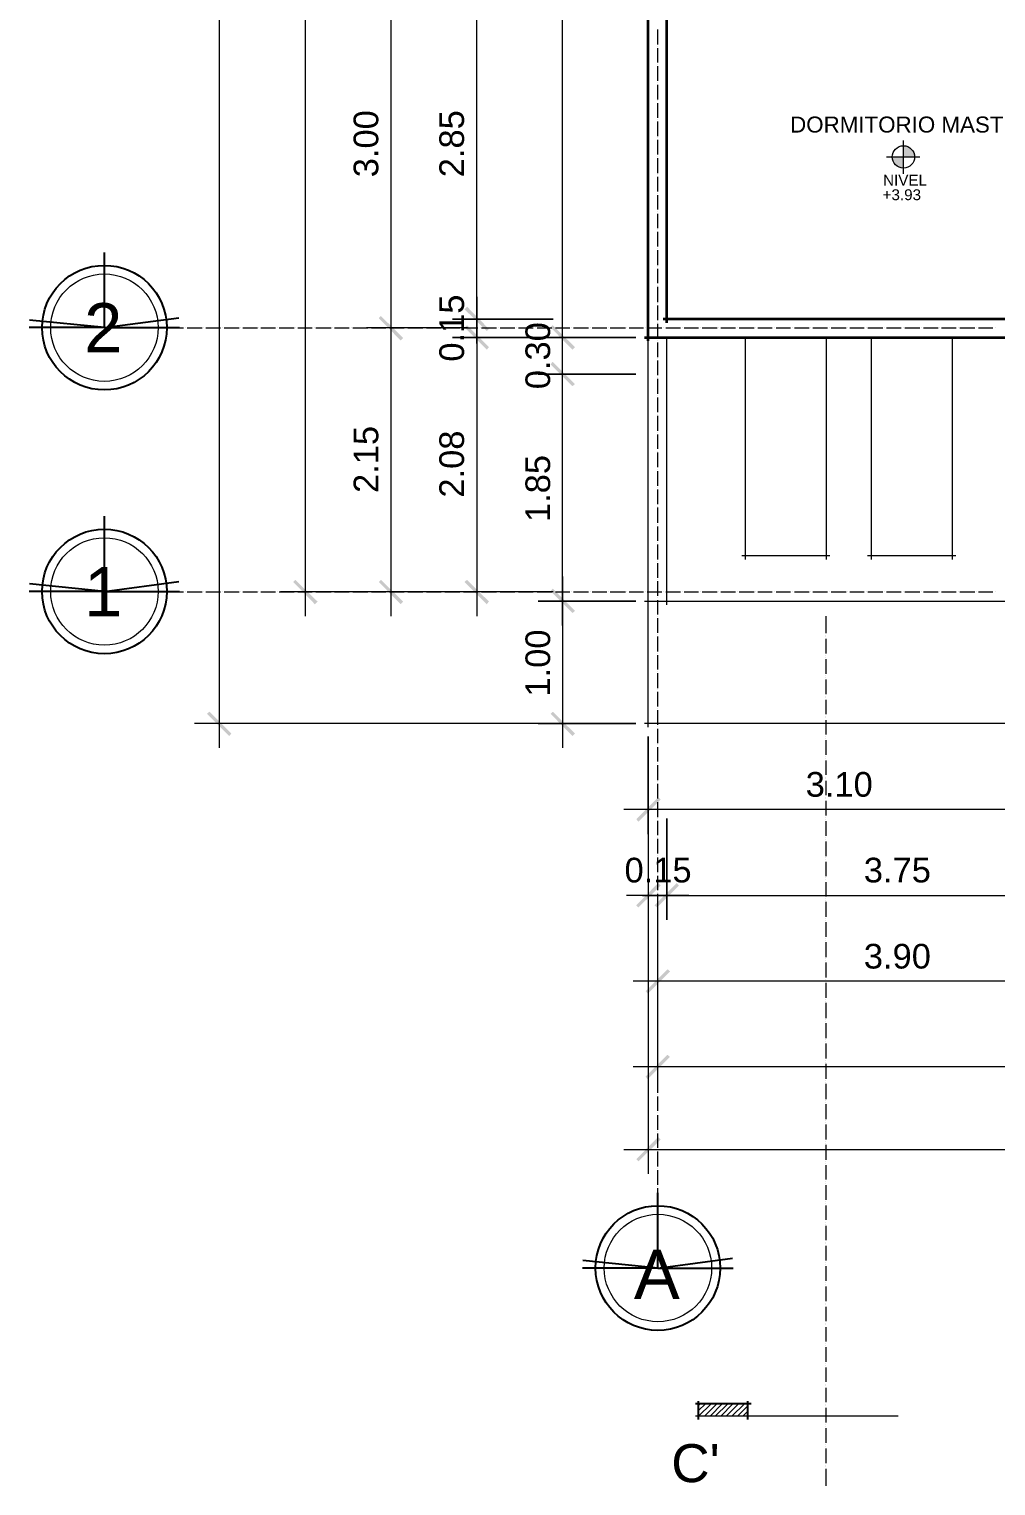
# Model space of a CAD drawing. Header units: millimetres. Extents: x 0 to 51.9, y -1.9 to 29.7.
# Drawn here: x 34.55 to 42.44, y 0.83 to 12.71 of the extents above; entities that cross this region are included whole.
import ezdxf

# ---------------------------------------------------------------- set-up
doc = ezdxf.new("R2010")
doc.units = ezdxf.units.MM
for name, color, linetype in [('PDF_0', 7, 'Continuous'), ('PDF_Acabados', 7, 'Continuous'), ('PDF_Arquitectura', 7, 'Continuous'), ('PDF_Ejes', 7, 'Continuous'), ('PDF_Muros', 7, 'Continuous'), ('PDF_Niveles', 2, 'Continuous'), ('PDF_Text', 7, 'Continuous')]:
    doc.layers.add(name, color=color, linetype=linetype)
doc.styles.add('PDF ArialMT', font='arial.ttf')

msp = doc.modelspace()

# ---------------------------------------------------------------- hatches: boundary and pattern name
at = {"layer": 'PDF_0', "transparency": 33554559}
for points in [[(37.404, 10.355), (37.582, 10.173), (37.603, 10.194), (37.421, 10.372)], [(38.302, 10.266), (38.124, 10.448), (38.103, 10.427), (38.285, 10.249)], [(38.103, 10.279), (38.285, 10.097), (38.302, 10.118), (38.124, 10.296)], [(39.004, 10.118), (38.822, 10.296), (38.805, 10.279), (38.983, 10.097)], [(39.004, 9.817), (38.822, 9.999), (38.805, 9.978), (38.983, 9.8)], [(36.723, 8.221), (36.706, 8.204), (36.883, 8.022), (36.905, 8.044)], [(37.421, 8.221), (37.404, 8.204), (37.582, 8.022), (37.603, 8.044)], [(38.124, 8.221), (38.103, 8.204), (38.285, 8.022), (38.302, 8.044)], [(39.004, 7.967), (38.822, 8.149), (38.805, 8.128), (38.983, 7.95)], [(36.024, 7.146), (36.003, 7.129), (36.185, 6.947), (36.202, 6.968)], [(38.822, 7.146), (38.805, 7.129), (38.983, 6.947), (39.004, 6.968)], [(39.703, 6.431), (39.682, 6.448), (39.504, 6.27), (39.521, 6.249)], [(39.504, 5.567), (39.521, 5.55), (39.703, 5.728), (39.682, 5.749)], [(39.673, 5.55), (39.851, 5.728), (39.834, 5.749), (39.652, 5.567)], [(39.779, 5.029), (39.758, 5.046), (39.58, 4.868), (39.597, 4.847)], [(39.779, 4.331), (39.758, 4.348), (39.58, 4.17), (39.597, 4.149)], [(39.703, 3.658), (39.682, 3.679), (39.504, 3.497), (39.521, 3.48)]]:
    msp.add_hatch(color=256, dxfattribs=at).paths.add_polyline_path(points)
at = {"layer": 'PDF_Arquitectura', "true_color": 0x404040, "transparency": 33554559}
h = msp.add_hatch(color=250, dxfattribs=at)
h.paths.add_polyline_path([(41.68, 11.667), (41.591, 11.667), (41.591, 11.65), (41.595, 11.633), (41.621, 11.595), (41.633, 11.587), (41.65, 11.583), (41.663, 11.578), (41.68, 11.574)])
h.paths.add_polyline_path([(41.697, 11.756), (41.68, 11.756), (41.68, 11.667), (41.769, 11.667), (41.769, 11.68), (41.765, 11.697), (41.76, 11.71), (41.748, 11.722), (41.739, 11.735), (41.727, 11.744), (41.71, 11.752)])

# ---------------------------------------------------------------- linework, layer by layer
for p, q in [((35.167, 10.277), (35.167, 10.89)), ((35.167, 10.277), (34.556, 10.337)), ((35.167, 10.277), (35.775, 10.358)), ((35.167, 10.277), (34.553, 10.277)), ((35.167, 10.277), (35.78, 10.277)), ((35.167, 8.126), (35.167, 8.74)), ((35.167, 8.126), (35.775, 8.207)), ((35.167, 8.126), (34.553, 8.126)), ((35.167, 8.126), (34.556, 8.187)), ((35.167, 8.126), (35.78, 8.126)), ((39.68, 2.61), (39.68, 3.223)), ((39.68, 2.61), (39.069, 2.671)), ((39.68, 2.61), (40.288, 2.691)), ((39.68, 2.61), (39.066, 2.61)), ((39.68, 2.61), (40.293, 2.61))]:
    msp.add_line(p, q)
for centre in [(35.167, 10.277), (35.167, 8.126), (39.68, 2.61)]:
    msp.add_circle(centre, 0.508)
at = {"layer": 'PDF_Acabados', "lineweight": 25}
for points in [[(40.44, 1.503), (39.987, 1.503)], [(40.012, 1.376), (40.012, 1.524)], [(40.414, 1.376), (40.414, 1.524)]]:
    msp.add_lwpolyline(points, dxfattribs=at)
at = {"layer": 'PDF_Acabados', "lineweight": 9}
for points in [[(40.012, 1.49), (40.025, 1.503)], [(40.012, 1.448), (40.067, 1.503)], [(40.012, 1.401), (40.114, 1.503)], [(40.059, 1.401), (40.16, 1.503)], [(40.105, 1.401), (40.203, 1.503)], [(40.147, 1.401), (40.249, 1.503)], [(40.194, 1.401), (40.291, 1.503)], [(40.236, 1.401), (40.338, 1.503)], [(40.283, 1.401), (40.385, 1.503)], [(40.33, 1.401), (40.414, 1.486)], [(40.372, 1.401), (40.414, 1.444)]]:
    msp.add_lwpolyline(points, dxfattribs=at)
at = {"layer": 'PDF_Acabados', "color": 8, "lineweight": 5, "true_color": 0x808080}
msp.add_lwpolyline([(41.638, 1.401), (39.987, 1.401)], dxfattribs=at)
at = {"layer": 'PDF_Arquitectura', "color": 250, "lineweight": 18, "true_color": 0x404040}
for points in [[(36.105, 6.85), (36.105, 23.246)], [(38.903, 9.999), (38.903, 21.248)], [(38.204, 10.148), (38.204, 13.399)], [(37.502, 10.474), (37.502, 7.925)], [(38.204, 10.529), (38.204, 10.346), (38.204, 10.198), (38.204, 10.016)], [(38.204, 10.397), (38.204, 7.925)], [(38.903, 9.699), (38.903, 10.397)], [(38.128, 10.275), (37.303, 10.275)], [(38.903, 7.849), (38.903, 10.097)], [(38.903, 8.247), (38.903, 6.85)], [(38.128, 8.124), (37.303, 8.124)], [(38.827, 8.124), (38.005, 8.124)], [(38.704, 7.049), (39.5, 7.049), (35.901, 7.049)], [(39.601, 6.147), (39.601, 6.943), (39.601, 3.378)], [(39.402, 6.35), (42.903, 6.35)], [(39.601, 6.274), (39.601, 5.448)], [(39.932, 5.647), (39.754, 5.647), (39.601, 5.647), (39.424, 5.647)], [(39.555, 5.647), (43.704, 5.647)], [(39.678, 5.575), (39.678, 4.75)], [(43.78, 4.949), (39.479, 4.949)], [(39.678, 4.873), (39.678, 4.047)], [(46.73, 4.25), (39.479, 4.25)], [(39.402, 3.577), (46.802, 3.577)]]:
    msp.add_lwpolyline(points, dxfattribs=at)
at = {"layer": 'PDF_Arquitectura', "color": 250, "lineweight": 9, "true_color": 0x404040}
for points in [[(41.68, 11.803), (41.68, 11.532)], [(41.815, 11.667), (41.544, 11.667)]]:
    msp.add_lwpolyline(points, dxfattribs=at)
at = {"layer": 'PDF_Arquitectura', "color": 250, "lineweight": 18, "true_color": 0x404040}
for points in [[(38.005, 10.346), (38.827, 10.346)], [(38.005, 10.198), (38.827, 10.198)], [(38.704, 10.198), (39.5, 10.198)], [(38.704, 9.898), (39.5, 9.898)], [(38.704, 8.048), (39.5, 8.048)], [(39.754, 5.448), (39.754, 6.274)]]:
    msp.add_lwpolyline(points, close=True, dxfattribs=at)
at = {"layer": 'PDF_Arquitectura', "lineweight": 5}
for points in [[(41.049, 7.925), (41.049, 7.785)], [(41.049, 7.768), (41.049, 7.768)], [(41.049, 7.756), (41.049, 7.756)], [(41.049, 7.739), (41.049, 7.62)], [(41.049, 7.603), (41.049, 7.603)], [(41.049, 7.591), (41.049, 7.591)], [(41.049, 7.574), (41.049, 7.455)], [(41.049, 7.438), (41.049, 7.438)], [(41.049, 7.425), (41.049, 7.425)], [(41.049, 7.408), (41.049, 7.29)], [(41.049, 7.273), (41.049, 7.273)], [(41.049, 7.26), (41.049, 7.26)], [(41.049, 7.243), (41.049, 7.125)], [(41.049, 7.108), (41.049, 7.108)], [(41.049, 7.095), (41.049, 7.095)], [(41.049, 7.078), (41.049, 6.96)], [(41.049, 6.943), (41.049, 6.943)], [(41.049, 6.93), (41.049, 6.93)], [(41.049, 6.913), (41.049, 6.795)], [(41.049, 6.778), (41.049, 6.778)], [(41.049, 6.765), (41.049, 6.765)], [(41.049, 6.748), (41.049, 6.63)], [(41.049, 6.613), (41.049, 6.613)], [(41.049, 6.6), (41.049, 6.6)], [(41.049, 6.583), (41.049, 6.464)], [(41.049, 6.448), (41.049, 6.448)], [(41.049, 6.435), (41.049, 6.435)], [(41.049, 6.418), (41.049, 6.299)], [(41.049, 6.282), (41.049, 6.282)], [(41.049, 6.27), (41.049, 6.27)], [(41.049, 6.253), (41.049, 6.134)], [(41.049, 6.122), (41.049, 6.122)], [(41.049, 6.105), (41.049, 6.105)], [(41.049, 6.088), (41.049, 5.969)], [(41.049, 5.956), (41.049, 5.956)], [(41.049, 5.939), (41.049, 5.939)], [(41.049, 5.923), (41.049, 5.804)], [(41.049, 5.791), (41.049, 5.791)], [(41.049, 5.774), (41.049, 5.774)], [(41.049, 5.757), (41.049, 5.639)], [(41.049, 5.626), (41.049, 5.626)], [(41.049, 5.609), (41.049, 5.609)], [(41.049, 5.597), (41.049, 5.474)], [(41.049, 5.461), (41.049, 5.461)], [(41.049, 5.444), (41.049, 5.444)], [(41.049, 5.431), (41.049, 5.309)], [(41.049, 5.296), (41.049, 5.296)], [(41.049, 5.279), (41.049, 5.279)], [(41.049, 5.266), (41.049, 5.144)], [(41.049, 5.131), (41.049, 5.131)], [(41.049, 5.114), (41.049, 5.114)], [(41.049, 5.101), (41.049, 4.979)], [(41.049, 4.966), (41.049, 4.966)], [(41.049, 4.949), (41.049, 4.949)], [(41.049, 4.936), (41.049, 4.813)], [(41.049, 4.801), (41.049, 4.801)], [(41.049, 4.784), (41.049, 4.784)], [(41.049, 4.771), (41.049, 4.648)], [(41.049, 4.636), (41.049, 4.636)], [(41.049, 4.619), (41.049, 4.619)], [(41.049, 4.606), (41.049, 4.483)], [(41.049, 4.47), (41.049, 4.47)], [(41.049, 4.454), (41.049, 4.454)], [(41.049, 4.441), (41.049, 4.318)], [(41.049, 4.305), (41.049, 4.305)], [(41.049, 4.288), (41.049, 4.288)], [(41.049, 4.276), (41.049, 4.153)], [(41.049, 4.14), (41.049, 4.14)], [(41.049, 4.123), (41.049, 4.123)], [(41.049, 4.111), (41.049, 3.988)], [(41.049, 3.975), (41.049, 3.975)], [(41.049, 3.958), (41.049, 3.958)], [(41.049, 3.946), (41.049, 3.823)], [(41.049, 3.81), (41.049, 3.81)], [(41.049, 3.793), (41.049, 3.793)], [(41.049, 3.78), (41.049, 3.658)], [(41.049, 3.645), (41.049, 3.645)], [(41.049, 3.628), (41.049, 3.628)], [(41.049, 3.615), (41.049, 3.493)], [(41.049, 3.48), (41.049, 3.48)], [(41.049, 3.463), (41.049, 3.463)], [(41.049, 3.45), (41.049, 3.332)], [(41.049, 3.315), (41.049, 3.315)], [(41.049, 3.298), (41.049, 3.298)], [(41.049, 3.285), (41.049, 3.167)], [(41.049, 3.15), (41.049, 3.15)], [(41.049, 3.133), (41.049, 3.133)], [(41.049, 3.12), (41.049, 3.002)], [(41.049, 2.985), (41.049, 2.985)], [(41.049, 2.968), (41.049, 2.968)], [(41.049, 2.955), (41.049, 2.836)], [(41.049, 2.819), (41.049, 2.819)], [(41.049, 2.807), (41.049, 2.807)], [(41.049, 2.79), (41.049, 2.671)], [(41.049, 2.654), (41.049, 2.654)], [(41.049, 2.642), (41.049, 2.642)], [(41.049, 2.625), (41.049, 2.506)], [(41.049, 2.489), (41.049, 2.489)], [(41.049, 2.477), (41.049, 2.477)], [(41.049, 2.46), (41.049, 2.341)], [(41.049, 2.324), (41.049, 2.324)], [(41.049, 2.311), (41.049, 2.311)], [(41.049, 2.295), (41.049, 2.176)], [(41.049, 2.159), (41.049, 2.159)], [(41.049, 2.146), (41.049, 2.146)], [(41.049, 2.129), (41.049, 2.011)], [(41.049, 1.994), (41.049, 1.994)], [(41.049, 1.981), (41.049, 1.981)], [(41.049, 1.964), (41.049, 1.846)], [(41.049, 1.829), (41.049, 1.829)], [(41.049, 1.816), (41.049, 1.816)], [(41.049, 1.799), (41.049, 1.681)], [(41.049, 1.664), (41.049, 1.664)], [(41.049, 1.651), (41.049, 1.651)], [(41.049, 1.634), (41.049, 1.516)], [(41.049, 1.499), (41.049, 1.499)], [(41.049, 1.486), (41.049, 1.486)], [(41.049, 1.469), (41.049, 1.35)], [(41.049, 1.334), (41.049, 1.334)], [(41.049, 1.321), (41.049, 1.321)], [(41.049, 1.304), (41.049, 1.185)], [(41.049, 1.168), (41.049, 1.168)], [(41.049, 1.156), (41.049, 1.156)], [(41.049, 1.139), (41.049, 1.02)], [(41.049, 1.003), (41.049, 1.003)], [(41.049, 0.991), (41.049, 0.991)], [(41.049, 0.974), (41.049, 0.834)]]:
    msp.add_lwpolyline(points, dxfattribs=at)
at = {"layer": 'PDF_Arquitectura', "color": 250, "lineweight": 18, "true_color": 0x404040}
msp.add_circle((41.682, 11.669), 0.091, dxfattribs=at)
at = {"layer": 'PDF_Ejes', "lineweight": 18}
for points in [[(36.803, 23.174), (36.803, 7.925)], [(37.502, 13.471), (37.502, 10.071)], [(38.128, 10.275), (37.303, 10.275)], [(37.43, 8.124), (36.604, 8.124)]]:
    msp.add_lwpolyline(points, dxfattribs=at)
at = {"layer": 'PDF_Ejes', "lineweight": 9}
for points in [[(39.678, 12.709), (39.678, 12.586)], [(39.678, 12.573), (39.678, 12.573)], [(39.678, 12.556), (39.678, 12.438)], [(39.678, 12.421), (39.678, 12.421)], [(39.678, 12.408), (39.678, 12.29)], [(39.678, 12.273), (39.678, 12.273)], [(39.678, 12.256), (39.678, 12.137)], [(39.678, 12.125), (39.678, 12.125)], [(39.678, 12.108), (39.678, 11.989)], [(39.678, 11.972), (39.678, 11.972)], [(39.678, 11.959), (39.678, 11.837)], [(39.678, 11.824), (39.678, 11.824)], [(39.678, 11.807), (39.678, 11.688)], [(39.678, 11.672), (39.678, 11.672)], [(39.678, 11.659), (39.678, 11.536)], [(39.678, 11.523), (39.678, 11.523)], [(39.678, 11.506), (39.678, 11.388)], [(39.678, 11.371), (39.678, 11.371)], [(39.678, 11.358), (39.678, 11.24)], [(39.678, 11.223), (39.678, 11.223)], [(39.678, 11.206), (39.678, 11.087)], [(39.678, 11.075), (39.678, 11.075)], [(39.678, 11.058), (39.678, 10.939)], [(39.678, 10.922), (39.678, 10.922)], [(39.678, 10.91), (39.678, 10.787)], [(39.678, 10.774), (39.678, 10.774)], [(39.678, 10.757), (39.678, 10.639)], [(39.678, 10.622), (39.678, 10.622)], [(39.678, 10.609), (39.678, 10.486)], [(39.678, 10.474), (39.678, 10.474)], [(39.678, 10.457), (39.678, 10.338)], [(35.554, 10.275), (35.664, 10.275)], [(35.677, 10.275), (35.677, 10.275)], [(35.694, 10.275), (35.812, 10.275)], [(35.829, 10.275), (35.829, 10.275)], [(35.842, 10.275), (35.965, 10.275)], [(35.978, 10.275), (35.978, 10.275)], [(35.994, 10.275), (36.113, 10.275)], [(36.13, 10.275), (36.13, 10.275)], [(36.143, 10.275), (36.265, 10.275)], [(36.278, 10.275), (36.278, 10.275)], [(36.295, 10.275), (36.414, 10.275)], [(36.426, 10.275), (36.426, 10.275)], [(36.443, 10.275), (36.562, 10.275)], [(36.579, 10.275), (36.579, 10.275)], [(36.591, 10.275), (36.714, 10.275)], [(36.727, 10.275), (36.727, 10.275)], [(36.744, 10.275), (36.862, 10.275)], [(36.879, 10.275), (36.879, 10.275)], [(36.892, 10.275), (37.015, 10.275)], [(37.027, 10.275), (37.027, 10.275)], [(37.044, 10.275), (37.163, 10.275)], [(37.18, 10.275), (37.18, 10.275)], [(37.193, 10.275), (37.315, 10.275)], [(37.328, 10.275), (37.328, 10.275)], [(37.345, 10.275), (37.463, 10.275)], [(37.48, 10.275), (37.48, 10.275)], [(37.493, 10.275), (37.612, 10.275)], [(37.629, 10.275), (37.629, 10.275)], [(37.641, 10.275), (37.764, 10.275)], [(37.777, 10.275), (37.777, 10.275)], [(37.794, 10.275), (37.912, 10.275)], [(37.929, 10.275), (37.929, 10.275)], [(37.942, 10.275), (38.065, 10.275)], [(38.077, 10.275), (38.077, 10.275)], [(38.094, 10.275), (38.213, 10.275)], [(38.23, 10.275), (38.23, 10.275)], [(38.242, 10.275), (38.365, 10.275)], [(38.378, 10.275), (38.378, 10.275)], [(38.395, 10.275), (38.513, 10.275)], [(38.53, 10.275), (38.53, 10.275)], [(38.543, 10.275), (38.662, 10.275)], [(38.678, 10.275), (38.678, 10.275)], [(38.695, 10.275), (38.814, 10.275)], [(38.827, 10.275), (38.827, 10.275)], [(38.844, 10.275), (38.962, 10.275)], [(38.979, 10.275), (38.979, 10.275)], [(38.992, 10.275), (39.115, 10.275)], [(39.127, 10.275), (39.127, 10.275)], [(39.144, 10.275), (39.263, 10.275)], [(39.28, 10.275), (39.28, 10.275)], [(39.292, 10.275), (39.415, 10.275)], [(39.428, 10.275), (39.428, 10.275)], [(39.445, 10.275), (39.563, 10.275)], [(39.58, 10.275), (39.58, 10.275)], [(39.593, 10.275), (39.711, 10.275)], [(39.678, 10.321), (39.678, 10.321)], [(39.678, 10.308), (39.678, 10.19)], [(39.728, 10.275), (39.728, 10.275)], [(39.745, 10.275), (39.864, 10.275)], [(39.877, 10.275), (39.877, 10.275)], [(39.893, 10.275), (40.012, 10.275)], [(40.029, 10.275), (40.029, 10.275)], [(40.042, 10.275), (40.164, 10.275)], [(40.177, 10.275), (40.177, 10.275)], [(40.194, 10.275), (40.313, 10.275)], [(40.33, 10.275), (40.33, 10.275)], [(40.342, 10.275), (40.465, 10.275)], [(40.478, 10.275), (40.478, 10.275)], [(40.495, 10.275), (40.613, 10.275)], [(40.63, 10.275), (40.63, 10.275)], [(40.643, 10.275), (40.761, 10.275)], [(40.778, 10.275), (40.778, 10.275)], [(40.795, 10.275), (40.914, 10.275)], [(40.926, 10.275), (40.926, 10.275)], [(40.943, 10.275), (41.062, 10.275)], [(41.079, 10.275), (41.079, 10.275)], [(41.092, 10.275), (41.214, 10.275)], [(41.227, 10.275), (41.227, 10.275)], [(41.244, 10.275), (41.362, 10.275)], [(41.379, 10.275), (41.379, 10.275)], [(41.392, 10.275), (41.515, 10.275)], [(41.528, 10.275), (41.528, 10.275)], [(41.544, 10.275), (41.663, 10.275)], [(41.68, 10.275), (41.68, 10.275)], [(41.693, 10.275), (41.815, 10.275)], [(41.828, 10.275), (41.828, 10.275)], [(41.845, 10.275), (41.964, 10.275)], [(41.976, 10.275), (41.976, 10.275)], [(41.993, 10.275), (42.112, 10.275)], [(42.129, 10.275), (42.129, 10.275)], [(42.141, 10.275), (42.264, 10.275)], [(42.277, 10.275), (42.277, 10.275)], [(42.294, 10.275), (42.412, 10.275)], [(42.429, 10.275), (42.429, 10.275)], [(39.678, 10.173), (39.678, 10.173)], [(39.678, 10.156), (39.678, 10.037)], [(39.678, 10.025), (39.678, 10.025)], [(39.678, 10.008), (39.678, 9.889)], [(39.678, 9.872), (39.678, 9.872)], [(39.678, 9.86), (39.678, 9.737)], [(39.678, 9.724), (39.678, 9.724)], [(39.678, 9.707), (39.678, 9.589)], [(39.678, 9.572), (39.678, 9.572)], [(39.678, 9.559), (39.678, 9.436)], [(39.678, 9.424), (39.678, 9.424)], [(39.678, 9.407), (39.678, 9.288)], [(39.678, 9.271), (39.678, 9.271)], [(39.678, 9.259), (39.678, 9.14)], [(39.678, 9.123), (39.678, 9.123)], [(39.678, 9.106), (39.678, 8.988)], [(39.678, 8.975), (39.678, 8.975)], [(39.678, 8.958), (39.678, 8.839)], [(39.678, 8.822), (39.678, 8.822)], [(39.678, 8.81), (39.678, 8.687)], [(39.678, 8.674), (39.678, 8.674)], [(39.678, 8.657), (39.678, 8.539)], [(39.678, 8.522), (39.678, 8.522)], [(39.678, 8.509), (39.678, 8.386)], [(39.678, 8.374), (39.678, 8.374)], [(39.678, 8.357), (39.678, 8.238)], [(39.678, 8.221), (39.678, 8.221)], [(39.678, 8.209), (39.678, 8.09)], [(35.554, 8.124), (35.664, 8.124)], [(35.677, 8.124), (35.677, 8.124)], [(35.694, 8.124), (35.812, 8.124)], [(35.829, 8.124), (35.829, 8.124)], [(35.842, 8.124), (35.965, 8.124)], [(35.978, 8.124), (35.978, 8.124)], [(35.994, 8.124), (36.113, 8.124)], [(36.13, 8.124), (36.13, 8.124)], [(36.143, 8.124), (36.265, 8.124)], [(36.278, 8.124), (36.278, 8.124)], [(36.295, 8.124), (36.414, 8.124)], [(36.426, 8.124), (36.426, 8.124)], [(36.443, 8.124), (36.562, 8.124)], [(36.579, 8.124), (36.579, 8.124)], [(36.591, 8.124), (36.714, 8.124)], [(36.727, 8.124), (36.727, 8.124)], [(36.744, 8.124), (36.862, 8.124)], [(36.879, 8.124), (36.879, 8.124)], [(36.892, 8.124), (37.015, 8.124)], [(37.027, 8.124), (37.027, 8.124)], [(37.044, 8.124), (37.163, 8.124)], [(37.18, 8.124), (37.18, 8.124)], [(37.193, 8.124), (37.315, 8.124)], [(37.328, 8.124), (37.328, 8.124)], [(37.345, 8.124), (37.463, 8.124)], [(37.48, 8.124), (37.48, 8.124)], [(37.493, 8.124), (37.612, 8.124)], [(37.629, 8.124), (37.629, 8.124)], [(37.641, 8.124), (37.764, 8.124)], [(37.777, 8.124), (37.777, 8.124)], [(37.794, 8.124), (37.912, 8.124)], [(37.929, 8.124), (37.929, 8.124)], [(37.942, 8.124), (38.065, 8.124)], [(38.077, 8.124), (38.077, 8.124)], [(38.094, 8.124), (38.213, 8.124)], [(38.23, 8.124), (38.23, 8.124)], [(38.242, 8.124), (38.365, 8.124)], [(38.378, 8.124), (38.378, 8.124)], [(38.395, 8.124), (38.513, 8.124)], [(38.53, 8.124), (38.53, 8.124)], [(38.543, 8.124), (38.662, 8.124)], [(38.678, 8.124), (38.678, 8.124)], [(38.695, 8.124), (38.814, 8.124)], [(38.827, 8.124), (38.827, 8.124)], [(38.844, 8.124), (38.962, 8.124)], [(38.979, 8.124), (38.979, 8.124)], [(38.992, 8.124), (39.115, 8.124)], [(39.127, 8.124), (39.127, 8.124)], [(39.144, 8.124), (39.263, 8.124)], [(39.28, 8.124), (39.28, 8.124)], [(39.292, 8.124), (39.415, 8.124)], [(39.428, 8.124), (39.428, 8.124)], [(39.445, 8.124), (39.563, 8.124)], [(39.58, 8.124), (39.58, 8.124)], [(39.593, 8.124), (39.711, 8.124)], [(39.728, 8.124), (39.728, 8.124)], [(39.745, 8.124), (39.864, 8.124)], [(39.877, 8.124), (39.877, 8.124)], [(39.893, 8.124), (40.012, 8.124)], [(40.029, 8.124), (40.029, 8.124)], [(40.042, 8.124), (40.164, 8.124)], [(40.177, 8.124), (40.177, 8.124)], [(40.194, 8.124), (40.313, 8.124)], [(40.33, 8.124), (40.33, 8.124)], [(40.342, 8.124), (40.465, 8.124)], [(40.478, 8.124), (40.478, 8.124)], [(40.495, 8.124), (40.613, 8.124)], [(40.63, 8.124), (40.63, 8.124)], [(40.643, 8.124), (40.761, 8.124)], [(40.778, 8.124), (40.778, 8.124)], [(40.795, 8.124), (40.914, 8.124)], [(40.926, 8.124), (40.926, 8.124)], [(40.943, 8.124), (41.062, 8.124)], [(41.079, 8.124), (41.079, 8.124)], [(41.092, 8.124), (41.214, 8.124)], [(41.227, 8.124), (41.227, 8.124)], [(41.244, 8.124), (41.362, 8.124)], [(41.379, 8.124), (41.379, 8.124)], [(41.392, 8.124), (41.515, 8.124)], [(41.528, 8.124), (41.528, 8.124)], [(41.544, 8.124), (41.663, 8.124)], [(41.68, 8.124), (41.68, 8.124)], [(41.693, 8.124), (41.815, 8.124)], [(41.828, 8.124), (41.828, 8.124)], [(41.845, 8.124), (41.964, 8.124)], [(41.976, 8.124), (41.976, 8.124)], [(41.993, 8.124), (42.112, 8.124)], [(42.129, 8.124), (42.129, 8.124)], [(42.141, 8.124), (42.264, 8.124)], [(42.277, 8.124), (42.277, 8.124)], [(42.294, 8.124), (42.412, 8.124)], [(42.429, 8.124), (42.429, 8.124)], [(39.678, 8.073), (39.678, 8.073)], [(39.678, 8.056), (39.678, 7.938)], [(39.678, 7.925), (39.678, 7.925)], [(39.678, 7.908), (39.678, 7.79)], [(39.678, 7.773), (39.678, 7.773)], [(39.678, 7.76), (39.678, 7.637)], [(39.678, 7.624), (39.678, 7.624)], [(39.678, 7.607), (39.678, 7.489)], [(39.678, 7.472), (39.678, 7.472)], [(39.678, 7.459), (39.678, 7.337)], [(39.678, 7.324), (39.678, 7.324)], [(39.678, 7.307), (39.678, 7.188)], [(39.678, 7.171), (39.678, 7.171)], [(39.678, 7.159), (39.678, 7.04)], [(39.678, 7.023), (39.678, 7.023)], [(39.678, 7.006), (39.678, 6.888)], [(39.678, 6.875), (39.678, 6.875)], [(39.678, 6.858), (39.678, 6.74)], [(39.678, 6.723), (39.678, 6.723)], [(39.678, 6.71), (39.678, 6.587)], [(39.678, 6.575), (39.678, 6.575)], [(39.678, 6.558), (39.678, 6.439)], [(39.678, 6.422), (39.678, 6.422)], [(39.678, 6.409), (39.678, 6.287)], [(39.678, 6.274), (39.678, 6.274)], [(39.678, 6.257), (39.678, 6.138)], [(39.678, 6.122), (39.678, 6.122)], [(39.678, 6.109), (39.678, 5.99)], [(39.678, 5.973), (39.678, 5.973)], [(39.678, 5.956), (39.678, 5.838)], [(39.678, 5.825), (39.678, 5.825)], [(39.678, 5.808), (39.678, 5.69)], [(39.678, 5.673), (39.678, 5.673)], [(39.678, 5.66), (39.678, 5.537)], [(39.678, 5.525), (39.678, 5.525)], [(39.678, 5.508), (39.678, 5.389)], [(39.678, 5.372), (39.678, 5.372)], [(39.678, 5.36), (39.678, 5.237)], [(39.678, 5.224), (39.678, 5.224)], [(39.678, 5.207), (39.678, 5.089)], [(39.678, 5.072), (39.678, 5.072)], [(39.678, 5.059), (39.678, 4.94)], [(39.678, 4.923), (39.678, 4.923)], [(39.678, 4.907), (39.678, 4.788)], [(39.678, 4.775), (39.678, 4.775)], [(39.678, 4.758), (39.678, 4.64)], [(39.678, 4.623), (39.678, 4.623)], [(39.678, 4.61), (39.678, 4.487)], [(39.678, 4.475), (39.678, 4.475)], [(39.678, 4.458), (39.678, 4.339)], [(39.678, 4.322), (39.678, 4.322)], [(39.678, 4.31), (39.678, 4.187)], [(39.678, 4.174), (39.678, 4.174)], [(39.678, 4.157), (39.678, 4.039)], [(39.678, 4.022), (39.678, 4.022)], [(39.678, 4.009), (39.678, 3.891)], [(39.678, 3.874), (39.678, 3.874)], [(39.678, 3.857), (39.678, 3.738)], [(39.678, 3.725), (39.678, 3.725)], [(39.678, 3.708), (39.678, 3.59)], [(39.678, 3.573), (39.678, 3.573)], [(39.678, 3.56), (39.678, 3.438)], [(39.678, 3.425), (39.678, 3.425)], [(39.678, 3.408), (39.678, 3.289)], [(39.678, 3.272), (39.678, 3.272)], [(39.678, 3.26), (39.678, 3.137)], [(39.678, 3.124), (39.678, 3.124)], [(39.678, 3.107), (39.678, 2.997)]]:
    msp.add_lwpolyline(points, dxfattribs=at)
at = {"layer": 'PDF_Ejes', "color": 254, "lineweight": 0, "true_color": 0xdcdcdc}
for centre in [(35.167, 10.277), (35.167, 10.277), (35.167, 8.126), (35.167, 8.126), (39.68, 2.61), (39.68, 2.61)]:
    msp.add_circle(centre, 0.438, dxfattribs=at)
at = {"layer": 'PDF_Muros', "lineweight": 35}
for points in [[(39.601, 10.169), (39.601, 21.078)], [(39.754, 10.317), (39.754, 13.229)], [(43.035, 10.346), (39.724, 10.346)], [(39.572, 10.198), (43.035, 10.198)]]:
    msp.add_lwpolyline(points, dxfattribs=at)
at = {"layer": 'PDF_Muros', "lineweight": 9}
for points in [[(39.601, 8.018), (39.601, 10.198)], [(39.754, 8.018), (39.754, 10.198)], [(39.572, 8.048), (39.783, 8.048)]]:
    msp.add_lwpolyline(points, dxfattribs=at)
at = {"layer": 'PDF_Niveles', "lineweight": 9}
for points in [[(40.393, 8.386), (40.393, 10.198)], [(41.053, 10.198), (41.053, 8.386)], [(41.422, 8.386), (41.422, 10.198)], [(42.078, 10.198), (42.078, 8.386)], [(41.083, 8.416), (40.363, 8.416)], [(42.108, 8.416), (41.388, 8.416)], [(39.601, 7.019), (39.601, 8.048)], [(39.754, 8.048), (46.455, 8.048)], [(46.633, 7.049), (39.572, 7.049)]]:
    msp.add_lwpolyline(points, dxfattribs=at)

# ---------------------------------------------------------------- texts
at = {"layer": 'PDF_Text', "char_height": 0.2012, "attachment_point": 4, "rotation": 90, "style": 'PDF ArialMT'}
for s, insert in [('3.00', (37.301, 11.503)), ('2.85', (38, 11.503)), ('0.15', (38, 10)), ('0.30', (38.702, 9.775)), ('2.15', (37.301, 8.929)), ('2.08', (38, 8.891)), ('1.85', (38.702, 8.692)), ('1.00', (38.702, 7.269))]:
    msp.add_mtext(s, dxfattribs=dict(at, insert=insert))
at = {"layer": 'PDF_Text', "attachment_point": 4, "style": 'PDF ArialMT'}
for s, insert, char_height in [('DORMITORIO MASTER', (40.758, 11.932), 0.13035), ('NIVEL', (41.516, 11.479), 0.0887), ('+3.93', (41.512, 11.36), 0.0887), ('2', (35.001, 10.276), 0.402), ('1', (35.001, 8.125), 0.402), ('3.10', (40.885, 6.552), 0.2012), ('0.15', (39.408, 5.853), 0.2012), ('3.75', (41.359, 5.853), 0.2012), ('3.90', (41.359, 5.151), 0.2012), ('A', (39.484, 2.558), 0.402)]:
    msp.add_mtext(s, dxfattribs=dict(at, insert=insert, char_height=char_height))
at = {"layer": 'PDF_Text', "color": 8, "true_color": 0x808080, "insert": (39.789, 1.017), "char_height": 0.3098, "attachment_point": 4, "style": 'PDF ArialMT'}
msp.add_mtext("C'", dxfattribs=at)

doc.saveas('drawing.dxf')
